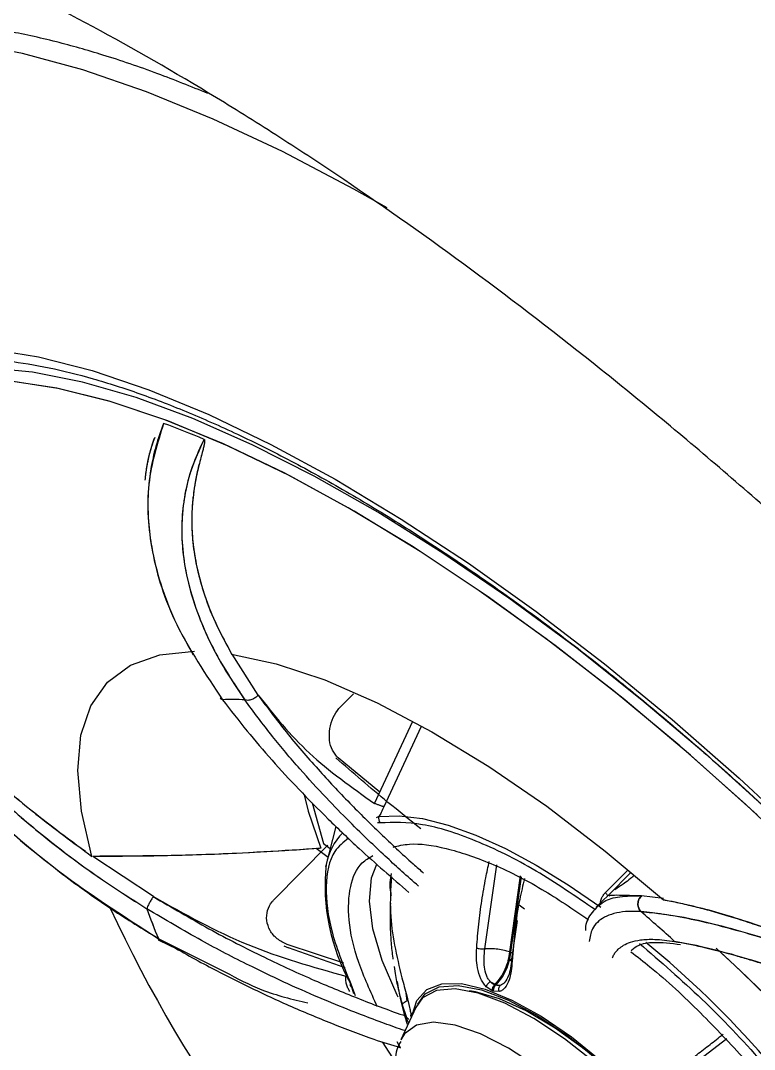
# Model space of a CAD drawing. Header units: inches. Extents: x 2 to 86, y -22 to 129.
# Drawn here: x 70.61 to 71.961, y 70.432 to 72.326 of the extents above; entities that cross this region are included whole.
import ezdxf

# ---------------------------------------------------------------- set-up
doc = ezdxf.new("R2010")
doc.units = ezdxf.units.IN
doc.header["$MEASUREMENT"] = 0
doc.layers.add('1', color=4, linetype='Continuous')
doc.layers.add('BDIM_CYAN', color=4, linetype='Continuous')

# ---------------------------------------------------------------- blocks, each defined once
blk = doc.blocks.new('2020 HS PILLOW')
at = {"layer": '1', "color": 2}
for points, knots in [([(5.8034, -0.0127), (5.5758, -0.0117), (5.1207, -0.0097), (4.4379, -0.0073), (3.7551, -0.0052), (3.0724, -0.0034), (2.3896, -0.0021), (1.7069, -0.001), (1.0241, -0.0003), (0.3414, 0), (-0.3414, 0), (-1.0241, -0.0003), (-1.7069, -0.001), (-2.3896, -0.0021), (-3.0724, -0.0034), (-3.7551, -0.0052), (-4.4379, -0.0073), (-5.1207, -0.0097), (-5.5758, -0.0117), (-5.8034, -0.0127)], [0, 0, 0, 0, 0.058824, 0.117648, 0.176472, 0.235295, 0.294119, 0.352942, 0.411765, 0.470588, 0.529412, 0.588235, 0.647058, 0.705881, 0.764705, 0.823528, 0.882352, 0.941176, 1, 1, 1, 1]), ([(5.8027, -0.0093), (4.0523, -0.005), (0.1838, 0.0045), (-3.6846, -0.0044), (-5.8027, -0.0093)], [0, 0, 0, 0, 0.452479, 1, 1, 1, 1]), ([(-5.1105, -0.9929), (-5.0125, -0.992), (-4.8162, -0.9901), (-4.5213, -0.9874), (-4.2256, -0.9849), (-3.929, -0.9826), (-3.6317, -0.9804), (-3.3335, -0.9784), (-3.0345, -0.9766), (-2.7347, -0.9749), (-2.4341, -0.9734), (-2.1327, -0.9721), (-1.8304, -0.9709), (-1.5274, -0.9699), (-1.2235, -0.9691), (-0.9188, -0.9685), (-0.6132, -0.968), (-0.3069, -0.9677), (0.0908, -0.9676), (0.5785, -0.9679), (1.1551, -0.9689), (1.7288, -0.9705), (2.2996, -0.9727), (2.8674, -0.9755), (3.4323, -0.979), (3.9943, -0.983), (4.5534, -0.9876), (4.9251, -0.9912), (5.1105, -0.9929)], [0, 0, 0, 0, 0.028776, 0.057631, 0.086566, 0.11558, 0.144673, 0.173846, 0.203098, 0.232429, 0.26184, 0.291331, 0.320902, 0.350552, 0.380282, 0.410091, 0.439981, 0.46995, 0.5, 0.556693, 0.613101, 0.669223, 0.725062, 0.780616, 0.835887, 0.890874, 0.945579, 1, 1, 1, 1]), ([(5.1101, -1.4421), (5.0128, -1.4412), (4.8181, -1.4394), (4.5261, -1.4369), (4.2341, -1.4345), (3.9421, -1.4324), (3.6501, -1.4303), (3.3581, -1.4285), (3.0661, -1.4267), (2.7741, -1.4252), (2.4821, -1.4238), (2.1901, -1.4225), (1.8981, -1.4214), (1.606, -1.4205), (1.314, -1.4197), (1.022, -1.4191), (0.73, -1.4186), (0.438, -1.4183), (0.146, -1.4182), (-0.146, -1.4182), (-0.438, -1.4183), (-0.73, -1.4186), (-1.022, -1.4191), (-1.314, -1.4197), (-1.606, -1.4205), (-1.8981, -1.4214), (-2.1901, -1.4225), (-2.4821, -1.4238), (-2.7741, -1.4252), (-3.0661, -1.4267), (-3.3581, -1.4285), (-3.6501, -1.4303), (-3.9421, -1.4324), (-4.2341, -1.4345), (-4.5261, -1.4369), (-4.8181, -1.4394), (-5.0128, -1.4412), (-5.1101, -1.4421)], [0, 0, 0, 0, 0.028576, 0.05715, 0.085725, 0.114298, 0.142871, 0.171443, 0.200015, 0.228587, 0.257158, 0.285728, 0.314298, 0.342868, 0.371438, 0.400008, 0.428577, 0.457146, 0.485715, 0.514285, 0.542854, 0.571423, 0.599992, 0.628562, 0.657132, 0.685702, 0.714272, 0.742842, 0.771413, 0.799985, 0.828557, 0.857129, 0.885702, 0.914275, 0.94285, 0.971424, 1, 1, 1, 1])]:
    blk.add_open_spline(points, degree=3, knots=knots, dxfattribs=at)
blk = doc.blocks.new('2020 RHYTHM')
at = {"layer": 'BDIM_CYAN', "color": 3}
for p, q in [((68.6738, 70.0985), (68.6261, 70.1741)), ((68.6738, 70.0985), (68.6261, 70.1741)), ((68.6015, 70.1003), (68.6084, 70.09)), ((68.8265, 70.0779), (68.8493, 70.101)), ((68.6084, 70.09), (68.6038, 70.0931)), ((68.8883, 69.899), (68.9586, 70.0505)), ((68.9743, 70.0409), (68.9054, 69.8931)), ((68.8978, 69.9196), (68.8213, 69.9831)), ((68.7732, 69.9005), (68.7941, 69.8253)), ((68.896, 69.8748), (68.8913, 69.8728)), ((68.8172, 69.8567), (68.7982, 69.7823)), ((68.8985, 69.8634), (68.8937, 69.8636)), ((68.7032, 69.722), (68.8022, 69.8221)), ((68.8027, 69.7998), (68.7809, 69.8159)), ((68.7941, 69.8253), (68.8068, 69.8159)), ((68.4809, 69.7275), (68.3694, 69.8017)), ((68.4809, 69.7275), (68.3694, 69.8017)), ((69.0912, 69.6313), (69.1135, 69.7862)), ((69.3134, 69.735), (69.3554, 69.7769)), ((69.1566, 69.7656), (69.1366, 69.626)), ((69.139, 69.6251), (69.159, 69.7642)), ((69.3611, 69.7724), (69.3185, 69.7298)), ((69.33, 69.7413), (69.2966, 69.7079)), ((69.3397, 69.7465), (69.331, 69.7402)), ((69.4208, 69.7243), (69.3798, 69.7288)), ((69.4208, 69.7243), (69.3798, 69.7288)), ((69.1646, 69.7043), (69.1549, 69.7116)), ((69.1509, 69.6837), (69.1407, 69.6126)), ((68.49, 69.6507), (68.6126, 69.589)), ((68.4909, 69.6475), (68.5241, 69.6316)), ((68.7212, 69.6371), (68.7297, 69.6335)), ((68.8314, 69.6049), (68.7272, 69.6394)), ((68.8342, 69.5965), (68.7297, 69.6335)), ((69.1366, 69.626), (69.139, 69.6251)), ((69.139, 69.6251), (69.1434, 69.6229)), ((69.3627, 69.6297), (69.3609, 69.6278)), ((69.3764, 69.6415), (69.3834, 69.6352)), ((68.9267, 69.5859), (68.9248, 69.599)), ((69.1101, 69.5666), (69.1014, 69.571)), ((68.8459, 69.5613), (68.8495, 69.549)), ((68.8472, 69.5604), (68.8526, 69.5458)), ((68.9485, 69.5359), (68.9464, 69.5497)), ((69.1045, 69.5545), (69.094, 69.5617)), ((69.1068, 69.5536), (69.1045, 69.5545)), ((69.1176, 69.5528), (69.1068, 69.5536)), ((69.1101, 69.5666), (69.109, 69.5654)), ((69.1113, 69.5645), (69.1125, 69.5657)), ((69.1125, 69.5657), (69.1196, 69.5641)), ((68.9642, 69.5236), (68.9366, 69.4639)), ((68.9469, 69.5061), (68.9399, 69.5279)), ((68.9021, 69.4603), (68.9268, 69.4222)), ((68.9358, 69.4495), (68.9297, 69.46)), ((69.4368, 69.3896), (69.5374, 69.4666))]:
    blk.add_line(p, q, dxfattribs=at)
at = {"layer": 'BDIM_CYAN', "color": 3, "flags": 128}
for points in [[(68.9113, 70.9955), (68.8503, 71.0299), (68.7188, 71.0991), (68.5913, 71.1589), (68.4685, 71.2091), (68.351, 71.2494), (68.2397, 71.2796), (68.135, 71.2994), (68.0376, 71.3088), (67.948, 71.3077), (67.8667, 71.2961), (67.7942, 71.2741), (67.7308, 71.2418), (67.677, 71.1994), (67.633, 71.1472), (67.599, 71.0854), (67.581, 71.0351)], [(68.1779, 70.7362), (68.2695, 70.7213), (68.3681, 70.696), (68.4727, 70.6605), (68.5828, 70.6151), (68.6975, 70.5601), (68.816, 70.4958), (68.9376, 70.4227), (69.0613, 70.3414), (69.1862, 70.2524), (69.3116, 70.1563), (69.4365, 70.0538), (69.56, 69.9456), (69.6813, 69.8325)], [(70.0671, 69.4079), (69.9628, 69.5292), (69.8534, 69.6486), (69.7396, 69.7651), (69.6224, 69.878), (69.5025, 69.9864), (69.3809, 70.0895), (69.2584, 70.1866), (69.1358, 70.277), (69.0142, 70.3601), (68.8942, 70.4352), (68.7769, 70.5018), (68.663, 70.5595), (68.5534, 70.6077), (68.4489, 70.6462), (68.3502, 70.6747), (68.258, 70.693), (68.173, 70.7009), (68.0958, 70.6985), (68.027, 70.6856), (67.967, 70.6624), (67.9163, 70.6291), (67.8992, 70.6135)], [(69.9628, 69.5292), (69.8534, 69.6486), (69.7396, 69.7651), (69.6224, 69.878), (69.5026, 69.9863), (69.3809, 70.0895), (69.2584, 70.1866), (69.1359, 70.277), (69.0142, 70.3601), (68.8942, 70.4352), (68.7769, 70.5018), (68.663, 70.5595), (68.5535, 70.6077), (68.4489, 70.6462), (68.3502, 70.6747), (68.258, 70.693), (68.173, 70.7009), (68.0958, 70.6985), (68.027, 70.6856), (67.967, 70.6624), (67.9163, 70.6291), (67.8992, 70.6135)], [(69.5929, 69.8783), (69.4703, 69.988), (69.346, 70.0922), (69.2209, 70.1899), (69.096, 70.2804), (68.9723, 70.363), (68.8507, 70.4372), (68.732, 70.5022), (68.6173, 70.5577), (68.5073, 70.6033), (68.403, 70.6385), (68.3051, 70.6631), (68.2144, 70.6769), (68.1315, 70.6798), (68.0571, 70.6718), (67.9917, 70.653), (67.9359, 70.6234), (67.89, 70.5834), (67.8545, 70.5331), (67.8295, 70.4731), (67.8154, 70.4038), (67.8121, 70.3256), (67.8197, 70.2392), (67.8199, 70.2378)], [(69.6905, 69.7855), (69.5717, 69.8978), (69.4504, 70.0052), (69.3276, 70.1069), (69.2042, 70.2024), (69.0812, 70.2907), (68.9593, 70.3713), (68.8396, 70.4435), (68.7229, 70.5069), (68.61, 70.561), (68.5019, 70.6053), (68.3993, 70.6396), (68.3029, 70.6635), (68.2135, 70.677), (68.1318, 70.6798), (68.0583, 70.672), (67.9936, 70.6537), (67.9382, 70.625), (67.8924, 70.586), (67.8567, 70.5371), (67.8313, 70.4787), (67.8194, 70.4307)], [(68.3678, 69.8017), (68.3484, 69.8849), (68.3416, 69.9595), (68.3473, 70.0245), (68.3656, 70.0789), (68.3962, 70.1222), (68.4387, 70.1536), (68.4925, 70.1727), (68.5568, 70.1793)], [(68.3678, 69.8017), (68.3484, 69.8849), (68.3416, 69.9595), (68.3473, 70.0245), (68.3656, 70.0789), (68.3962, 70.1222), (68.4387, 70.1536), (68.4925, 70.1727), (68.5568, 70.1793)], [(68.6251, 70.1741), (68.7071, 70.1564), (68.7968, 70.1264), (68.8928, 70.0844), (68.9939, 70.0312), (69.0986, 69.9674), (69.2056, 69.8938), (69.3133, 69.8115), (69.4203, 69.7217)], [(68.6251, 70.1741), (68.7071, 70.1564), (68.7968, 70.1264), (68.8928, 70.0844), (68.9939, 70.0312), (69.0986, 69.9674), (69.2056, 69.8938), (69.3133, 69.8115), (69.4203, 69.7217)], [(68.7584, 69.9149), (68.7661, 69.8851), (68.7894, 69.8165)], [(68.896, 69.8748), (68.9338, 69.8764), (68.9765, 69.8712), (69.0237, 69.8593), (69.0748, 69.8409), (69.1292, 69.8162), (69.1861, 69.7856), (69.2449, 69.7493), (69.3048, 69.7079)], [(68.9317, 69.5426), (68.9299, 69.5464), (68.9026, 69.61), (68.8854, 69.668), (68.8788, 69.7191), (68.8829, 69.7621), (68.8925, 69.7876)], [(68.9584, 69.5111), (68.9661, 69.5364), (68.9843, 69.5568), (69.0121, 69.5673), (69.0484, 69.5674), (69.092, 69.5571), (69.1414, 69.5368), (69.195, 69.5072), (69.2509, 69.4692), (69.3072, 69.4243), (69.362, 69.3739), (69.4134, 69.3196)], [(69.3506, 69.371), (69.2952, 69.4212), (69.2381, 69.466), (69.1817, 69.5032), (69.1281, 69.5316), (69.0791, 69.55), (69.0366, 69.5579), (69.0021, 69.5549), (68.9768, 69.5412), (68.9642, 69.5236)], [(68.9678, 69.5296), (68.9815, 69.5484), (69.0073, 69.5617), (69.0424, 69.5642), (69.0854, 69.5558), (69.1349, 69.5368), (69.1889, 69.5079), (69.2457, 69.4702), (69.303, 69.4249), (69.3589, 69.3738), (69.4113, 69.3186)], [(69.554, 69.0631), (69.5489, 69.0894), (69.5325, 69.1357), (69.5066, 69.1867), (69.4719, 69.2406), (69.4299, 69.2954), (69.3819, 69.3492), (69.3298, 69.4), (69.2754, 69.446), (69.2207, 69.4855), (69.1677, 69.5171), (69.1182, 69.5397), (69.0741, 69.5524), (69.0632, 69.554)], [(69.3505, 69.268), (69.2996, 69.3212), (69.2453, 69.3702), (69.1898, 69.4132), (69.1351, 69.4485), (69.0835, 69.4747), (69.0369, 69.4909), (68.997, 69.4965), (68.9655, 69.4911), (68.9435, 69.4751), (68.9366, 69.4639)]]:
    blk.add_lwpolyline(points, dxfattribs=at)
at = {"layer": 'BDIM_CYAN', "color": 3}
for centre, radius, start, end in [((67.8789, 68.9167), 1.793, 67.1799, 69.7433), ((67.8789, 68.9167), 1.793, 67.1802, 69.7433), ((68.6268, 69.7406), 0.3499, 86.317, 93.017), ((68.9086, 69.8715), 0.0129, 165.0803, 218.7548), ((68.9084, 69.7667), 0.1111, 135.131, 169.6306), ((69.1673, 69.748), 0.3702, 174.0133, 209.1887), ((70.721, 70.7812), 2.5565, 204.8385, 227.7801), ((69.4345, 70.049), 1.025, 199.5969, 202.8685), ((69.4346, 70.049), 1.0251, 199.5971, 202.8685), ((67.489, 67.4957), 2.9035, 47.7563, 49.3903), ((68.2647, 68.2656), 1.7776, 31.0381, 50.8089), ((67.8117, 67.75), 2.5405, 24.4797, 47.8207), ((67.8182, 67.7537), 2.5332, 24.4652, 47.5573), ((69.1202, 69.5545), 0.0156, 135.8134, 179.914), ((68.9794, 69.218), 0.3708, 69.1651, 69.5498), ((68.9806, 69.2192), 0.3708, 69.1651, 69.5498)]:
    blk.add_arc(centre, radius, start, end, dxfattribs=at)
for points, knots in [([(65.0669, 70.4197), (65.0808, 70.4338), (65.1082, 70.4618), (65.1485, 70.5029), (65.1875, 70.5427), (65.2253, 70.5814), (65.2619, 70.6188), (65.2973, 70.6551), (65.3314, 70.6902), (65.3644, 70.7242), (65.4387, 70.8009), (65.5557, 70.9225), (65.7109, 71.0842), (65.8642, 71.244), (66.0151, 71.4009), (66.1676, 71.5588), (66.3716, 71.7694), (66.6173, 72.0207), (66.9068, 72.3143), (67.1854, 72.5945), (67.4748, 72.8843), (67.7677, 73.1768), (68.0184, 73.427), (68.215, 73.6233), (68.3603, 73.7685), (68.5013, 73.9095), (68.6211, 74.0293), (68.7211, 74.1294), (68.8029, 74.2113), (68.8839, 74.2924), (68.9642, 74.3727), (69.0437, 74.4522), (69.1223, 74.5309), (69.2001, 74.6087), (69.2769, 74.6855), (69.3529, 74.7614), (69.4027, 74.8112), (69.4276, 74.8361)], [0, 0, 0, 0, 0.007761, 0.015318, 0.02267, 0.029819, 0.036764, 0.043505, 0.050042, 0.056375, 0.062504, 0.0931, 0.125007, 0.155162, 0.186047, 0.217662, 0.25001, 0.31454, 0.374998, 0.439119, 0.499996, 0.571551, 0.642854, 0.679332, 0.715302, 0.750762, 0.785713, 0.80706, 0.828424, 0.849805, 0.871203, 0.892619, 0.914054, 0.935508, 0.956983, 0.97848, 1, 1, 1, 1]), ([(65.1262, 70.379), (65.1403, 70.3927), (65.1686, 70.4203), (65.2111, 70.4618), (65.2542, 70.5036), (65.2977, 70.5457), (65.3417, 70.5883), (65.3862, 70.6312), (65.4312, 70.6745), (65.4766, 70.7182), (65.5225, 70.7622), (65.5689, 70.8066), (65.6157, 70.8513), (65.663, 70.8964), (65.7106, 70.9418), (65.7588, 70.9875), (65.8406, 71.0651), (65.9679, 71.1855), (66.1513, 71.3582), (66.32, 71.517), (66.5738, 71.7555), (66.8914, 72.0556), (67.2938, 72.4391), (67.7383, 72.867), (68.2237, 73.3408), (68.6477, 73.7612), (68.9746, 74.0891), (69.17, 74.2865), (69.3254, 74.444), (69.4106, 74.5307), (69.4845, 74.6054), (69.5414, 74.663), (69.6034, 74.7257), (69.6391, 74.7621), (69.655, 74.7783)], [0, 0, 0, 0, 0.007618, 0.015339, 0.023161, 0.031086, 0.039113, 0.047243, 0.055474, 0.063808, 0.072244, 0.080782, 0.089422, 0.098165, 0.10701, 0.115957, 0.125007, 0.152776, 0.187509, 0.22917, 0.250007, 0.335485, 0.418809, 0.499991, 0.623058, 0.749994, 0.809714, 0.874997, 0.906241, 0.937499, 0.946463, 0.96875, 0.986066, 1, 1, 1, 1]), ([(69.1048, 74.7616), (69.0956, 74.7524), (69.0816, 74.7383), (69.056, 74.7129), (69.0282, 74.685), (68.9587, 74.6155), (68.8566, 74.5135), (68.7116, 74.3683), (68.5697, 74.2266), (68.4156, 74.0724), (68.2517, 73.9085), (68.0924, 73.7493), (67.92, 73.5768), (67.7419, 73.3987), (67.5327, 73.1895), (67.2797, 72.9366), (66.9939, 72.6509), (66.6585, 72.3153), (66.3273, 71.9843), (66.0323, 71.6891), (65.7968, 71.4537), (65.616, 71.2727), (65.431, 71.088), (65.216, 70.8728), (64.9666, 70.6234), (64.6903, 70.3472), (64.4313, 70.0881), (64.2268, 69.8836), (64.0824, 69.7393), (63.9715, 69.6283), (63.8651, 69.522), (63.7679, 69.4247), (63.6858, 69.3427), (63.6153, 69.2722), (63.5707, 69.2275), (63.5493, 69.2061)], [0, 0, 0, 0, 0.006365, 0.009764, 0.017568, 0.025492, 0.056944, 0.085563, 0.119845, 0.147412, 0.182746, 0.222022, 0.245651, 0.28829, 0.330227, 0.371459, 0.438659, 0.497267, 0.56305, 0.62302, 0.656055, 0.685845, 0.715413, 0.748649, 0.790911, 0.832792, 0.874293, 0.905722, 0.922128, 0.937153, 0.954064, 0.968581, 0.979884, 0.990356, 1, 1, 1, 1]), ([(68.5044, 73.2891), (68.5354, 73.2986), (68.5718, 73.3012), (68.6342, 73.2953), (68.6563, 73.2916), (68.7032, 73.2809), (68.7281, 73.2739), (68.8052, 73.2479), (68.8604, 73.2244), (68.9339, 73.1872), (68.9488, 73.1794), (68.9792, 73.1629), (68.9946, 73.1543), (69.0414, 73.1273), (69.0731, 73.108), (69.1693, 73.0463), (69.2352, 73.0002), (69.3197, 72.9361), (69.3367, 72.923), (69.3708, 72.8962), (69.3878, 72.8826), (69.4388, 72.8411), (69.5064, 72.7842), (69.5736, 72.724), (69.6238, 72.6776), (69.6405, 72.6619), (69.6739, 72.6301), (69.6906, 72.614), (69.773, 72.533), (69.8363, 72.4671), (69.9273, 72.3663), (69.9569, 72.3325), (70.0004, 72.2812), (70.0147, 72.264), (70.0427, 72.2299), (70.0565, 72.2129), (70.1236, 72.1282), (70.1728, 72.0615), (70.2286, 71.9795), (70.2395, 71.9631), (70.2606, 71.9305), (70.2709, 71.9143), (70.3005, 71.8665), (70.3187, 71.8354), (70.3689, 71.7444), (70.3966, 71.6868), (70.429, 71.6052), (70.4381, 71.5791), (70.453, 71.5296), (70.4588, 71.506), (70.4671, 71.4612), (70.4696, 71.44), (70.4712, 71.4), (70.4704, 71.3812), (70.4627, 71.3296), (70.451, 71.3013), (70.4281, 71.2733), (70.4232, 71.2681), (70.4124, 71.2584), (70.4065, 71.2539), (70.3879, 71.2418), (70.3739, 71.2353), (70.3278, 71.2209), (70.2913, 71.2178), (70.2384, 71.2222), (70.2274, 71.2235), (70.2048, 71.2269), (70.1932, 71.229), (70.1577, 71.2366), (70.1082, 71.2499), (70.0544, 71.2696), (70.0124, 71.2868), (69.9982, 71.2929), (69.9691, 71.3059), (69.9542, 71.3129), (69.8791, 71.3495), (69.8167, 71.3843), (69.7195, 71.4448), (69.6865, 71.4663), (69.6362, 71.5008), (69.6192, 71.5126), (69.5852, 71.5368), (69.5683, 71.5492), (69.4834, 71.6122), (69.4153, 71.6666), (69.3301, 71.7397), (69.3131, 71.7545), (69.279, 71.7848), (69.2619, 71.8002), (69.2112, 71.8466), (69.178, 71.8781), (69.0798, 71.9741), (69.0165, 72.0401), (68.94, 72.1251), (68.9249, 72.1422), (68.8952, 72.1764), (68.8807, 72.1934), (68.8377, 72.2445), (68.8102, 72.2785), (68.757, 72.3464), (68.7315, 72.3803), (68.6825, 72.448), (68.6589, 72.482), (68.5928, 72.5816), (68.5543, 72.6456), (68.5049, 72.7379), (68.4899, 72.7681), (68.4627, 72.8271), (68.4507, 72.8555), (68.4197, 72.9373), (68.4055, 72.9875), (68.3957, 73.0447), (68.3942, 73.0559), (68.3919, 73.0776), (68.3912, 73.0881), (68.3904, 73.1184), (68.3915, 73.1371), (68.3969, 73.1717), (68.4012, 73.1876), (68.4102, 73.2091), (68.4136, 73.216), (68.4212, 73.2289), (68.4254, 73.235), (68.4486, 73.2634), (68.4734, 73.2795), (68.5044, 73.2891)], [0, 0, 0, 0, 0.03125, 0.03125, 0.046875, 0.046875, 0.0625, 0.0625, 0.09375, 0.09375, 0.101562, 0.101562, 0.109375, 0.109375, 0.125, 0.125, 0.15625, 0.15625, 0.164062, 0.164062, 0.171875, 0.171875, 0.1875, 0.203125, 0.203125, 0.210937, 0.210937, 0.21875, 0.21875, 0.25, 0.25, 0.265625, 0.265625, 0.273438, 0.273438, 0.28125, 0.28125, 0.3125, 0.3125, 0.320313, 0.320313, 0.328125, 0.328125, 0.34375, 0.34375, 0.375, 0.375, 0.390625, 0.390625, 0.40625, 0.40625, 0.421875, 0.421875, 0.4375, 0.4375, 0.46875, 0.46875, 0.476563, 0.476563, 0.484375, 0.484375, 0.5, 0.5, 0.53125, 0.53125, 0.539063, 0.539063, 0.546875, 0.546875, 0.5625, 0.578125, 0.578125, 0.585938, 0.585938, 0.59375, 0.59375, 0.625, 0.625, 0.640625, 0.640625, 0.648438, 0.648438, 0.65625, 0.65625, 0.6875, 0.6875, 0.695313, 0.695313, 0.703125, 0.703125, 0.71875, 0.71875, 0.75, 0.75, 0.757813, 0.757813, 0.765625, 0.765625, 0.78125, 0.78125, 0.796875, 0.796875, 0.8125, 0.8125, 0.84375, 0.84375, 0.859375, 0.859375, 0.875, 0.875, 0.90625, 0.90625, 0.914063, 0.914063, 0.921875, 0.921875, 0.9375, 0.9375, 0.953125, 0.953125, 0.960938, 0.960938, 0.96875, 0.96875, 1, 1, 1, 1]), ([(69.9995, 70.079), (70.076, 70.0034), (70.1506, 69.9271), (70.2963, 69.7728), (70.3674, 69.6949), (70.5059, 69.5376), (70.5734, 69.4582), (70.6718, 69.338), (70.7041, 69.2977), (70.7671, 69.2176), (70.7979, 69.1777), (70.9483, 68.9788), (71.0573, 68.8217), (71.1793, 68.6277), (71.203, 68.5891), (71.2489, 68.512), (71.271, 68.4738), (71.3344, 68.3606), (71.373, 68.2868), (71.4432, 68.1427), (71.4747, 68.0723), (71.5166, 67.9693), (71.5297, 67.9353), (71.554, 67.8683), (71.5652, 67.8352), (71.6167, 67.6721), (71.6418, 67.5526), (71.6562, 67.3893), (71.6571, 67.3374), (71.6533, 67.2761), (71.6523, 67.2639), (71.6497, 67.2401), (71.6482, 67.2283), (71.6429, 67.1936), (71.6383, 67.1714), (71.6108, 67.0645), (71.5735, 66.9926), (71.5078, 66.9198), (71.4937, 66.906), (71.4711, 66.8868), (71.4634, 66.8806), (71.4473, 66.8686), (71.439, 66.8628), (71.3966, 66.8352), (71.3593, 66.8171), (71.2375, 66.774), (71.1433, 66.7603), (71.0224, 66.7625), (71.0088, 66.763), (70.9811, 66.7645), (70.967, 66.7655), (70.9243, 66.7692), (70.8953, 66.7727), (70.8064, 66.7859), (70.7448, 66.7986), (70.6168, 66.8316), (70.5505, 66.8519), (70.4476, 66.8882), (70.4126, 66.9012), (70.3416, 66.9293), (70.3054, 66.9444), (70.1228, 67.0241), (69.9721, 67.1016), (69.7391, 67.2379), (69.6604, 67.2866), (69.5404, 67.3649), (69.5001, 67.392), (69.4196, 67.4472), (69.3794, 67.4755), (69.1786, 67.6199), (69.0187, 67.7453), (68.8196, 67.9144), (68.7798, 67.9488), (68.7004, 68.019), (68.6607, 68.0547), (68.543, 68.1626), (68.4661, 68.2358), (68.2396, 68.4595), (68.0943, 68.6138), (67.9376, 68.7933), (67.9203, 68.8134), (67.886, 68.8534), (67.8691, 68.8734), (67.8187, 68.9335), (67.7857, 68.9735), (67.6889, 69.0936), (67.6269, 69.1736), (67.508, 69.3338), (67.4512, 69.4138), (67.3699, 69.5339), (67.3434, 69.574), (67.2919, 69.6541), (67.267, 69.6938), (67.1469, 69.8908), (67.0647, 70.0431), (66.9791, 70.2271), (66.9629, 70.2635), (66.9321, 70.3358), (66.9176, 70.3717), (66.8768, 70.4778), (66.8536, 70.5461), (66.7958, 70.7434), (66.7726, 70.8651), (66.7639, 70.9908), (66.7632, 71.0046), (66.7622, 71.0319), (66.762, 71.0454), (66.7621, 71.0852), (66.7631, 71.1109), (66.7692, 71.1853), (66.777, 71.2315), (66.8004, 71.3174), (66.8158, 71.357), (66.8447, 71.4113), (66.8552, 71.4286), (66.8783, 71.4614), (66.8908, 71.477), (66.9578, 71.5499), (67.0251, 71.5925), (67.1459, 71.6336), (67.1895, 71.6435), (67.26, 71.6524), (67.2844, 71.6544), (67.3345, 71.6564), (67.3602, 71.6563), (67.4919, 71.6513), (67.6076, 71.6316), (67.7651, 71.5875), (67.7973, 71.5777), (67.863, 71.556), (67.8966, 71.5442), (67.9983, 71.506), (68.0676, 71.477), (68.2803, 71.3793), (68.4282, 71.3003), (68.6212, 71.1836), (68.6603, 71.1593), (68.7384, 71.1094), (68.7775, 71.0838), (68.8951, 71.0049), (68.9738, 70.9496), (69.1319, 70.8335), (69.2113, 70.7728), (69.3309, 70.6776), (69.3709, 70.6452), (69.451, 70.5789), (69.4911, 70.5451), (69.6106, 70.4426), (69.6895, 70.3724), (69.8456, 70.2284), (69.9229, 70.1546), (69.9995, 70.079)], [0, 0, 0, 0, 0.015625, 0.015625, 0.03125, 0.03125, 0.046875, 0.046875, 0.054688, 0.054688, 0.0625, 0.0625, 0.09375, 0.09375, 0.101563, 0.101563, 0.109375, 0.109375, 0.125, 0.125, 0.140625, 0.140625, 0.148438, 0.148438, 0.15625, 0.15625, 0.1875, 0.1875, 0.203125, 0.203125, 0.207031, 0.207031, 0.210938, 0.210938, 0.21875, 0.21875, 0.25, 0.25, 0.257813, 0.257813, 0.261719, 0.261719, 0.265625, 0.265625, 0.28125, 0.28125, 0.3125, 0.3125, 0.316406, 0.316406, 0.320313, 0.320313, 0.328125, 0.328125, 0.34375, 0.34375, 0.359375, 0.359375, 0.367188, 0.367188, 0.375, 0.375, 0.40625, 0.40625, 0.421875, 0.421875, 0.429687, 0.429687, 0.4375, 0.4375, 0.46875, 0.46875, 0.476562, 0.476562, 0.484375, 0.484375, 0.5, 0.5, 0.53125, 0.53125, 0.535156, 0.535156, 0.539062, 0.539062, 0.546875, 0.546875, 0.5625, 0.5625, 0.578125, 0.578125, 0.585937, 0.585937, 0.59375, 0.59375, 0.625, 0.625, 0.632812, 0.632812, 0.640625, 0.640625, 0.65625, 0.65625, 0.6875, 0.6875, 0.691406, 0.691406, 0.695312, 0.695312, 0.703125, 0.703125, 0.71875, 0.71875, 0.734375, 0.734375, 0.742187, 0.742187, 0.75, 0.75, 0.78125, 0.78125, 0.796875, 0.796875, 0.804687, 0.804687, 0.8125, 0.8125, 0.84375, 0.84375, 0.851562, 0.851562, 0.859375, 0.859375, 0.875, 0.875, 0.90625, 0.90625, 0.914062, 0.914062, 0.921875, 0.921875, 0.9375, 0.9375, 0.953125, 0.953125, 0.960937, 0.960937, 0.96875, 0.96875, 0.984375, 0.984375, 1, 1, 1, 1]), ([(68.5813, 71.2061), (68.5503, 71.2186), (68.4843, 71.2453), (68.3913, 71.2766), (68.298, 71.303), (68.2064, 71.3231), (68.1173, 71.3356), (68.0389, 71.3398), (67.9763, 71.3378), (67.9255, 71.3321), (67.8802, 71.3235), (67.8299, 71.3095), (67.7734, 71.286), (67.713, 71.2481), (67.6648, 71.2023), (67.6274, 71.1503), (67.6008, 71.1017), (67.5892, 71.0631), (67.5841, 71.0459)], [0, 0, 0, 0, 0.061126, 0.130074, 0.190876, 0.259483, 0.334023, 0.400482, 0.455992, 0.500599, 0.542972, 0.589226, 0.656941, 0.733627, 0.820992, 0.878713, 0.945939, 1, 1, 1, 1]), ([(67.5634, 70.7958), (67.5654, 70.7686), (67.571, 70.6933), (67.5926, 70.57), (67.6274, 70.4239), (67.6745, 70.2748), (67.7321, 70.1257), (67.7984, 69.9793), (67.8714, 69.8372), (67.9503, 69.6992), (68.0343, 69.565), (68.1227, 69.4345), (68.2146, 69.3082), (68.3083, 69.1874), (68.4013, 69.0744), (68.4848, 68.9781), (68.5615, 68.8934), (68.638, 68.8116), (68.6938, 68.7551), (68.7242, 68.7243)], [0, 0, 0, 0, 0.036234, 0.100193, 0.167751, 0.238167, 0.309616, 0.379637, 0.447809, 0.51421, 0.579007, 0.642318, 0.704117, 0.76405, 0.820855, 0.872871, 0.909945, 0.950964, 1, 1, 1, 1]), ([(67.8959, 70.637), (67.9068, 70.6474), (67.9293, 70.6688), (67.9728, 70.6917), (68.0232, 70.7085), (68.08, 70.7178), (68.1432, 70.7199), (68.2125, 70.7148), (68.2879, 70.7022), (68.369, 70.6821), (68.4553, 70.6545), (68.5463, 70.6194), (68.6415, 70.5769), (68.7403, 70.5273), (68.8419, 70.4708), (68.9458, 70.4078), (69.051, 70.3389), (69.1567, 70.2646), (69.2617, 70.186), (69.3639, 70.1048), (69.4593, 70.0247), (69.5415, 69.9524), (69.6151, 69.885), (69.6833, 69.8206), (69.7295, 69.7748), (69.7524, 69.7523)], [0, 0, 0, 0, 0.046326, 0.09531, 0.142396, 0.18841, 0.233972, 0.279431, 0.324935, 0.370573, 0.416373, 0.462329, 0.508412, 0.554584, 0.600798, 0.646993, 0.693087, 0.738951, 0.784358, 0.828828, 0.871084, 0.908512, 0.936733, 0.968761, 1, 1, 1, 1]), ([(68.4997, 70.5988), (68.4883, 70.5622), (68.4656, 70.489), (68.4736, 70.3642), (68.5155, 70.2295), (68.5774, 70.1365), (68.6084, 70.09)], [0, 0, 0, 0, 0.250185, 0.500172, 0.750054, 1, 1, 1, 1]), ([(68.4997, 70.5988), (68.4946, 70.5847), (68.4847, 70.5574), (68.4746, 70.5106), (68.47, 70.4627), (68.4715, 70.4118), (68.4789, 70.3576), (68.4954, 70.2963), (68.5204, 70.2325), (68.5437, 70.1913), (68.5543, 70.1724)], [0, 0, 0, 0, 0.115013, 0.222985, 0.363772, 0.472125, 0.587156, 0.738009, 0.880564, 1, 1, 1, 1]), ([(68.4658, 70.4942), (68.4668, 70.5023), (68.4685, 70.5177), (68.4728, 70.5386), (68.4779, 70.5562), (68.4812, 70.5672), (68.4834, 70.5718), (68.4834, 70.5718)], [0, 0, 0, 0, 0.298688, 0.565306, 0.798656, 0.998006, 1, 1, 1, 1]), ([(68.4661, 70.4965), (68.4675, 70.5075), (68.4701, 70.5277), (68.4766, 70.5532), (68.4819, 70.5675), (68.4841, 70.5736)], [0, 0, 0, 0, 0.410176, 0.746814, 1, 1, 1, 1]), ([(68.5743, 70.5693), (68.5675, 70.5552), (68.5525, 70.5238), (68.5392, 70.4752), (68.5327, 70.424), (68.5332, 70.376), (68.5402, 70.3233), (68.555, 70.2668), (68.5789, 70.2075), (68.6097, 70.1484), (68.6356, 70.11), (68.6493, 70.0898)], [0, 0, 0, 0, 0.107422, 0.238426, 0.342334, 0.449837, 0.545161, 0.666071, 0.783925, 0.886394, 1, 1, 1, 1]), ([(68.5743, 70.5693), (68.5654, 70.5503), (68.5495, 70.516), (68.54, 70.4751), (68.5363, 70.4508), (68.5351, 70.4402), (68.5342, 70.4304), (68.5337, 70.4214), (68.5334, 70.4132), (68.5329, 70.3835), (68.5375, 70.3305), (68.5597, 70.2514), (68.5956, 70.1707), (68.6315, 70.1166), (68.6493, 70.0898)], [0, 0, 0, 0, 0.143681, 0.258947, 0.284439, 0.307979, 0.329566, 0.3492, 0.36688, 0.382606, 0.540573, 0.696139, 0.849289, 1, 1, 1, 1]), ([(68.5743, 70.5693), (68.5743, 70.5693), (68.5744, 70.5693), (68.5745, 70.5692), (68.5746, 70.5691), (68.5747, 70.569), (68.5748, 70.5688), (68.575, 70.5686), (68.5752, 70.5681), (68.5753, 70.5673), (68.5754, 70.564), (68.5744, 70.5592), (68.5728, 70.5522), (68.5707, 70.5445), (68.5679, 70.5341), (68.5644, 70.5207), (68.5605, 70.5038), (68.5567, 70.4841), (68.5538, 70.4633), (68.5519, 70.4404), (68.5513, 70.4146), (68.553, 70.3806), (68.5595, 70.3361), (68.574, 70.2831), (68.5958, 70.2278), (68.6156, 70.1915), (68.6251, 70.1741)], [0, 0, 0, 0, 0.000231, 0.000437, 0.000628, 0.000819, 0.001023, 0.001252, 0.001812, 0.00345, 0.005859, 0.023596, 0.040537, 0.061853, 0.087513, 0.12771, 0.17519, 0.229807, 0.291388, 0.346437, 0.414944, 0.495682, 0.609911, 0.750097, 0.879926, 1, 1, 1, 1]), ([(68.5743, 70.5693), (68.5743, 70.5693), (68.5744, 70.5692), (68.5746, 70.5691), (68.5747, 70.569), (68.5748, 70.5689), (68.5749, 70.5687), (68.5751, 70.5683), (68.5752, 70.5676), (68.5754, 70.5647), (68.5746, 70.5604), (68.5732, 70.5539), (68.5712, 70.5462), (68.5679, 70.5343), (68.5634, 70.5168), (68.558, 70.4923), (68.5548, 70.471), (68.5531, 70.4541), (68.5522, 70.4432), (68.5516, 70.4297), (68.5515, 70.4145), (68.5521, 70.3993), (68.5531, 70.3861), (68.556, 70.3569), (68.5652, 70.3105), (68.5882, 70.2432), (68.6126, 70.1974), (68.6251, 70.1741)], [0, 0, 0, 0, 0.0003978, 0.000573, 0.0007451, 0.000925, 0.0011225, 0.0015966, 0.0029621, 0.0049659, 0.0197629, 0.036002, 0.0569428, 0.0825568, 0.136076, 0.204695, 0.2880009, 0.3121314, 0.3416162, 0.3763936, 0.4196946, 0.461435, 0.49507, 0.5207046, 0.6844998, 0.8389206, 1, 1, 1, 1]), ([(67.8207, 70.3648), (67.8207, 70.3649), (67.8207, 70.3649), (67.8208, 70.365), (67.8209, 70.3649), (67.821, 70.3649), (67.8211, 70.3648), (67.8215, 70.3644), (67.8223, 70.3636), (67.8256, 70.3597), (67.8309, 70.3523), (67.8393, 70.3409), (67.8494, 70.3269), (67.8617, 70.31), (67.8764, 70.29), (67.896, 70.2638), (67.923, 70.2287), (67.9583, 70.1847), (68.0031, 70.1316), (68.0606, 70.0678), (68.1374, 69.99), (68.2361, 69.8997), (68.314, 69.8419), (68.3558, 69.811)], [0, 0, 0, 0, 0.000424, 0.000611, 0.000795, 0.000987, 0.001199, 0.001709, 0.003182, 0.005344, 0.021311, 0.038582, 0.061153, 0.089, 0.121304, 0.159158, 0.217886, 0.295775, 0.380447, 0.488766, 0.628897, 0.801098, 1, 1, 1, 1]), ([(67.8207, 70.3648), (67.8207, 70.3649), (67.8207, 70.3649), (67.8208, 70.3649), (67.8209, 70.3649), (67.821, 70.3649), (67.8211, 70.3648), (67.8215, 70.3644), (67.8222, 70.3637), (67.8254, 70.3599), (67.8306, 70.3528), (67.8387, 70.3418), (67.8483, 70.3284), (67.8635, 70.3075), (67.886, 70.277), (67.9178, 70.2353), (67.946, 70.1999), (67.9685, 70.1726), (67.9834, 70.155), (68.0018, 70.1336), (68.0226, 70.1101), (68.0437, 70.0869), (68.0618, 70.0675), (68.1025, 70.0249), (68.1681, 69.961), (68.265, 69.8768), (68.3331, 69.8271), (68.3678, 69.8017)], [0, 0, 0, 0, 0.0004, 0.000576, 0.00075, 0.000931, 0.001131, 0.001611, 0.002997, 0.005031, 0.020048, 0.036526, 0.057769, 0.083747, 0.136768, 0.204479, 0.286483, 0.310738, 0.34021, 0.374837, 0.418209, 0.460123, 0.493645, 0.518883, 0.683343, 0.838295, 1, 1, 1, 1]), ([(67.8207, 70.3648), (67.844, 70.3284), (67.8861, 70.2628), (67.9381, 70.1926), (67.9694, 70.1527), (67.9831, 70.1357), (67.9958, 70.1202), (68.0075, 70.1061), (68.0182, 70.0935), (68.0571, 70.0484), (68.1275, 69.9726), (68.2358, 69.8727), (68.3493, 69.7821), (68.4292, 69.7307), (68.4688, 69.7052)], [0, 0, 0, 0, 0.143689, 0.258956, 0.284448, 0.307987, 0.329573, 0.349205, 0.366882, 0.382606, 0.540573, 0.696139, 0.849289, 1, 1, 1, 1]), ([(67.8207, 70.3648), (67.838, 70.3375), (67.8765, 70.277), (67.9379, 70.192), (68.004, 70.1092), (68.0672, 70.0371), (68.1378, 69.9639), (68.2147, 69.8918), (68.2976, 69.8231), (68.382, 69.7603), (68.4389, 69.7242), (68.4688, 69.7052)], [0, 0, 0, 0, 0.107487, 0.23857, 0.342527, 0.450053, 0.545408, 0.666282, 0.78411, 0.886489, 1, 1, 1, 1]), ([(67.8204, 70.3096), (67.8644, 70.2457), (67.9523, 70.118), (68.1124, 69.9404), (68.2909, 69.7783), (68.4236, 69.6932), (68.49, 69.6507)], [0, 0, 0, 0, 0.250185, 0.500172, 0.750054, 1, 1, 1, 1]), ([(67.8204, 70.3095), (67.8572, 70.2557), (67.9215, 70.1614), (68.0296, 70.0318), (68.118, 69.9387), (68.1934, 69.8683), (68.2501, 69.8192), (68.3036, 69.7764), (68.3549, 69.7382), (68.4152, 69.6962), (68.4613, 69.6681), (68.49, 69.6507)], [0, 0, 0, 0, 0.2105463, 0.3686276, 0.5331854, 0.613167, 0.6914422, 0.7680959, 0.827975, 0.8928335, 1, 1, 1, 1]), ([(68.6738, 70.0985), (68.6722, 70.0968), (68.6688, 70.0933), (68.6621, 70.0898), (68.655, 70.0884), (68.6512, 70.0893), (68.6493, 70.0898)], [0, 0, 0, 0, 0.240996, 0.5, 0.759004, 1, 1, 1, 1]), ([(68.6738, 70.0985), (68.6722, 70.0968), (68.6688, 70.0933), (68.6621, 70.0898), (68.655, 70.0884), (68.6512, 70.0893), (68.6493, 70.0898)], [0, 0, 0, 0, 0.240961, 0.499951, 0.758968, 1, 1, 1, 1]), ([(68.6738, 70.0985), (68.7031, 70.0618), (68.7613, 69.989), (68.8462, 69.9288), (68.8883, 69.899)], [0, 0, 0, 0, 0.503992, 1, 1, 1, 1]), ([(68.6738, 70.0985), (68.6906, 70.0759), (68.724, 70.0309), (68.7814, 69.9642), (68.8398, 69.9019), (68.8987, 69.8438), (68.9445, 69.8007), (68.9722, 69.7765), (68.9787, 69.7709)], [0, 0, 0, 0, 0.2116786, 0.4202668, 0.6082357, 0.7776681, 0.9477999, 1, 1, 1, 1]), ([(68.6084, 70.09), (68.6066, 70.0908), (68.6048, 70.0916), (68.6038, 70.0931), (68.6038, 70.0931)], [0, 0, 0, 0, 0.983568, 1, 1, 1, 1]), ([(68.6084, 70.09), (68.6231, 70.0709), (68.6513, 70.0341), (68.6987, 69.9789), (68.7486, 69.9248), (68.8023, 69.8705), (68.8688, 69.8069), (68.9206, 69.7622), (68.9516, 69.7353)], [0, 0, 0, 0, 0.163946, 0.315278, 0.464911, 0.618234, 0.770778, 1, 1, 1, 1]), ([(68.9691, 69.747), (68.9589, 69.756), (68.9393, 69.7732), (68.9101, 69.8), (68.8776, 69.8306), (68.8399, 69.8675), (68.796, 69.9126), (68.7481, 69.965), (68.6968, 70.0255), (68.6658, 70.0674), (68.6493, 70.0898)], [0, 0, 0, 0, 0.078805, 0.151007, 0.234404, 0.345125, 0.471391, 0.62588, 0.800181, 1, 1, 1, 1]), ([(68.8213, 69.9831), (68.8174, 69.9875), (68.8097, 69.9962), (68.8045, 70.0155), (68.805, 70.0366), (68.8113, 70.0572), (68.8197, 70.0707), (68.8252, 70.0766), (68.8265, 70.0779)], [0, 0, 0, 0, 0.194941, 0.389849, 0.584536, 0.771915, 0.948108, 1, 1, 1, 1]), ([(68.9734, 69.8524), (68.953, 69.8687), (68.8975, 69.9129), (68.8483, 69.9558), (68.8172, 69.9829)], [0, 0, 0, 0, 0.368059, 1, 1, 1, 1]), ([(68.9054, 69.8931), (68.905, 69.8932), (68.9041, 69.8934), (68.9022, 69.894), (68.9001, 69.8947), (68.8978, 69.8954), (68.8954, 69.8963), (68.8929, 69.8972), (68.8904, 69.8981), (68.889, 69.8987), (68.8883, 69.899)], [0, 0, 0, 0, 0.131136, 0.260274, 0.38408, 0.500001, 0.615922, 0.739727, 0.868865, 1, 1, 1, 1]), ([(68.9054, 69.8931), (68.9039, 69.8895), (68.9012, 69.8827), (68.8977, 69.8773), (68.896, 69.8748)], [0, 0, 0, 0, 0.539867, 1, 1, 1, 1]), ([(69.2952, 69.703), (69.2584, 69.7282), (69.1815, 69.7808), (69.0728, 69.8336), (68.9735, 69.8655), (68.9232, 69.8641), (68.8985, 69.8634)], [0, 0, 0, 0, 0.236647, 0.493222, 0.749796, 1, 1, 1, 1]), ([(68.8402, 69.835), (68.831, 69.8277), (68.8066, 69.8082), (68.7958, 69.7487), (68.8049, 69.6644), (68.8332, 69.5948), (68.8472, 69.5604)], [0, 0, 0, 0, 0.166461, 0.446626, 0.726791, 1, 1, 1, 1]), ([(68.7894, 69.8165), (68.7193, 69.8119), (68.5788, 69.8028), (68.4393, 69.8021), (68.3694, 69.8017)], [0, 0, 0, 0, 0.498712, 1, 1, 1, 1]), ([(68.7809, 69.8159), (68.7616, 69.8145), (68.7126, 69.8111), (68.6421, 69.8073), (68.5671, 69.8043), (68.4996, 69.8025), (68.433, 69.8016), (68.3901, 69.8017), (68.3694, 69.8017)], [0, 0, 0, 0, 0.140194, 0.355987, 0.512976, 0.68565, 0.848015, 1, 1, 1, 1]), ([(68.7809, 69.8159), (68.7829, 69.8161), (68.7857, 69.8164), (68.7882, 69.8174), (68.7889, 69.8177)], [0, 0, 0, 0, 0.69505, 1, 1, 1, 1]), ([(68.9223, 69.8187), (68.932, 69.821), (68.9588, 69.8276), (69.0193, 69.8186), (69.1015, 69.7912), (69.1912, 69.7469), (69.2537, 69.7046), (69.2826, 69.685)], [0, 0, 0, 0, 0.1226248, 0.3407754, 0.5679953, 0.8000372, 1, 1, 1, 1]), ([(68.8937, 69.5246), (68.881, 69.5525), (68.8544, 69.6109), (68.8383, 69.6861), (68.8414, 69.7475), (68.8577, 69.7867), (68.8782, 69.799), (68.8851, 69.8032)], [0, 0, 0, 0, 0.21146, 0.443741, 0.671195, 0.88957, 1, 1, 1, 1]), ([(69.0764, 69.6331), (69.0775, 69.6477), (69.0798, 69.6766), (69.0856, 69.7197), (69.0921, 69.7582), (69.0974, 69.7822), (69.0996, 69.7921)], [0, 0, 0, 0, 0.276301, 0.546959, 0.812049, 1, 1, 1, 1]), ([(68.9189, 69.7702), (68.9169, 69.7594), (68.9147, 69.7474), (68.9187, 69.7311), (68.919, 69.7296)], [0, 0, 0, 0, 0.9087848, 1, 1, 1, 1]), ([(68.9192, 69.7639), (68.9179, 69.7422), (68.9144, 69.6796), (68.929, 69.6182), (68.9386, 69.5781)], [0, 0, 0, 0, 0.347196, 1, 1, 1, 1]), ([(69.1646, 69.761), (69.1614, 69.7482), (69.1489, 69.6974), (69.1448, 69.6465), (69.1417, 69.6085)], [0, 0, 0, 0, 0.252979, 1, 1, 1, 1]), ([(69.3671, 69.7669), (69.3658, 69.7658), (69.3596, 69.7605), (69.3506, 69.7536), (69.3426, 69.7478), (69.3406, 69.7469), (69.3397, 69.7465)], [0, 0, 0, 0, 0.08832, 0.411092, 0.758462, 1, 1, 1, 1]), ([(68.4809, 69.7275), (68.4796, 69.7256), (68.4769, 69.7217), (68.4731, 69.7152), (68.4701, 69.7092), (68.4692, 69.7065), (68.4688, 69.7052)], [0, 0, 0, 0, 0.240996, 0.5, 0.759004, 1, 1, 1, 1]), ([(68.4809, 69.7275), (68.4796, 69.7256), (68.4769, 69.7217), (68.4731, 69.7152), (68.4701, 69.7092), (68.4692, 69.7065), (68.4688, 69.7052)], [0, 0, 0, 0, 0.240961, 0.499951, 0.758968, 1, 1, 1, 1]), ([(68.4809, 69.7275), (68.5381, 69.6957), (68.6516, 69.6325), (68.7745, 69.5981), (68.8355, 69.581)], [0, 0, 0, 0, 0.503992, 1, 1, 1, 1]), ([(68.4809, 69.7275), (68.5149, 69.7074), (68.5825, 69.6675), (68.6819, 69.6167), (68.7749, 69.5739), (68.8617, 69.5385), (68.9179, 69.517), (68.9461, 69.5078), (68.9464, 69.5077)], [0, 0, 0, 0, 0.22294, 0.442625, 0.640593, 0.81904, 0.998222, 1, 1, 1, 1]), ([(68.7272, 69.6394), (68.7208, 69.6425), (68.708, 69.6488), (68.695, 69.6647), (68.6886, 69.6832), (68.69, 69.7019), (68.6965, 69.7148), (68.702, 69.7207), (68.7032, 69.722)], [0, 0, 0, 0, 0.194941, 0.389849, 0.584536, 0.771915, 0.948108, 1, 1, 1, 1]), ([(69.2969, 69.7075), (69.3014, 69.7114), (69.312, 69.7207), (69.3384, 69.7291), (69.3659, 69.7289), (69.3798, 69.7288)], [0, 0, 0, 0, 0.266262, 0.629788, 1, 1, 1, 1]), ([(69.3046, 69.7159), (69.3046, 69.716), (69.3045, 69.7188), (69.3062, 69.7237), (69.3091, 69.7301), (69.312, 69.7333), (69.3134, 69.735)], [0, 0, 0, 0, 0.014961, 0.400556, 0.698739, 1, 1, 1, 1]), ([(69.3134, 69.735), (69.3141, 69.7342), (69.3155, 69.7325), (69.317, 69.7304), (69.3177, 69.7289), (69.3176, 69.7285), (69.3175, 69.7283)], [0, 0, 0, 0, 0.24407, 0.5, 0.75593, 1, 1, 1, 1]), ([(69.3798, 69.7288), (69.36, 69.7294), (69.324, 69.7306), (69.321, 69.7292), (69.3196, 69.7286)], [0, 0, 0, 0, 0.550648, 1, 1, 1, 1]), ([(69.3798, 69.7288), (69.3781, 69.7268), (69.3755, 69.7239), (69.3738, 69.7187), (69.3732, 69.7145), (69.3735, 69.7103), (69.375, 69.705), (69.3774, 69.7019), (69.3789, 69.6999)], [0, 0, 0, 0, 0.238394, 0.367676, 0.499999, 0.632322, 0.761604, 1, 1, 1, 1]), ([(69.3789, 69.6999), (69.3774, 69.7019), (69.375, 69.705), (69.3736, 69.7101), (69.3732, 69.7144), (69.3738, 69.7186), (69.3755, 69.7238), (69.3781, 69.7268), (69.3798, 69.7288)], [0, 0, 0, 0, 0.235292, 0.36364, 0.495629, 0.628267, 0.758474, 1, 1, 1, 1]), ([(69.9245, 69.5345), (69.9244, 69.5346), (69.9243, 69.5348), (69.9235, 69.5354), (69.922, 69.5364), (69.9171, 69.5394), (69.9103, 69.543), (69.9014, 69.5475), (69.8926, 69.5519), (69.8823, 69.5569), (69.8686, 69.5634), (69.8507, 69.5717), (69.8284, 69.5818), (69.8032, 69.5929), (69.7752, 69.605), (69.7493, 69.6158), (69.7259, 69.6254), (69.7055, 69.6336), (69.6844, 69.6418), (69.6627, 69.6501), (69.6405, 69.6584), (69.5863, 69.6778), (69.5045, 69.7042), (69.4488, 69.7158), (69.4203, 69.7217)], [0, 0, 0, 0, 0.000445, 0.001006, 0.003473, 0.007193, 0.023414, 0.035002, 0.048918, 0.065167, 0.083753, 0.114926, 0.15143, 0.193273, 0.240462, 0.293002, 0.327439, 0.363827, 0.402167, 0.442461, 0.484707, 0.528908, 0.759408, 1, 1, 1, 1]), ([(69.4203, 69.7217), (69.4295, 69.72), (69.4475, 69.7166), (69.4772, 69.7097), (69.5081, 69.7015), (69.5408, 69.692), (69.5759, 69.6809), (69.6106, 69.6691), (69.6441, 69.6571), (69.6759, 69.6452), (69.7089, 69.6323), (69.7434, 69.6183), (69.778, 69.6038), (69.811, 69.5895), (69.8405, 69.5764), (69.8723, 69.5617), (69.8982, 69.5494), (69.9168, 69.5396), (69.9221, 69.5364), (69.9236, 69.5353), (69.9242, 69.5348), (69.9244, 69.5346), (69.9245, 69.5345)], [0, 0, 0, 0, 0.08245, 0.161083, 0.23579, 0.310058, 0.385559, 0.462353, 0.521762, 0.581597, 0.641873, 0.702604, 0.764929, 0.820497, 0.869134, 0.910688, 0.974961, 0.992333, 0.997334, 0.99894, 0.999533, 1, 1, 1, 1]), ([(68.9435, 69.481), (68.942, 69.4815), (68.9282, 69.4861), (68.9, 69.4964), (68.8544, 69.5135), (68.7995, 69.5356), (68.7325, 69.5647), (68.6548, 69.6016), (68.5649, 69.6482), (68.5023, 69.6854), (68.4688, 69.7052)], [0, 0, 0, 0, 0.009463, 0.0871, 0.176775, 0.29583, 0.431601, 0.597718, 0.78514, 1, 1, 1, 1]), ([(68.9227, 69.6126), (68.9226, 69.6132), (68.9211, 69.6231), (68.9193, 69.6423), (68.9176, 69.67), (68.9172, 69.6945), (68.9178, 69.7097), (68.918, 69.7158)], [0, 0, 0, 0, 0.017419, 0.290786, 0.559207, 0.822781, 1, 1, 1, 1]), ([(69.2973, 69.7076), (69.2935, 69.7035), (69.2829, 69.6922), (69.2766, 69.6778), (69.2766, 69.6665), (69.2766, 69.6649)], [0, 0, 0, 0, 0.3277826, 0.9073692, 1, 1, 1, 1]), ([(69.3789, 69.6999), (69.3692, 69.7002), (69.3505, 69.7007), (69.3286, 69.6968), (69.3112, 69.6901), (69.2982, 69.6805), (69.2872, 69.6665), (69.2849, 69.6531), (69.2835, 69.6451)], [0, 0, 0, 0, 0.163946, 0.315278, 0.467646, 0.619723, 0.770778, 1, 1, 1, 1]), ([(69.9245, 69.5345), (69.8653, 69.5579), (69.7469, 69.6046), (69.5937, 69.6562), (69.464, 69.6905), (69.4073, 69.6968), (69.3789, 69.6999)], [0, 0, 0, 0, 0.250185, 0.500172, 0.750054, 1, 1, 1, 1]), ([(69.3789, 69.6999), (69.3922, 69.6988), (69.4187, 69.6965), (69.4696, 69.6872), (69.5287, 69.6733), (69.5957, 69.6544), (69.6703, 69.6304), (69.7501, 69.6022), (69.8347, 69.5703), (69.8946, 69.5464), (69.9245, 69.5345)], [0, 0, 0, 0, 0.124974, 0.249925, 0.3714, 0.499828, 0.624811, 0.74983, 0.874891, 1, 1, 1, 1]), ([(68.49, 69.6507), (68.4899, 69.6496), (68.4898, 69.6479), (68.4908, 69.6474), (68.4919, 69.6477), (68.4929, 69.6486), (68.4934, 69.6489)], [0, 0, 0, 0, 0.390722, 0.601536, 0.816427, 1, 1, 1, 1]), ([(68.49, 69.6507), (68.5179, 69.6347), (68.5715, 69.6041), (68.6519, 69.5633), (68.7304, 69.5267), (68.809, 69.4941), (68.8776, 69.4675), (68.9196, 69.4545), (68.9358, 69.4495)], [0, 0, 0, 0, 0.1894927, 0.364407, 0.5405173, 0.7162918, 0.890885, 1, 1, 1, 1]), ([(69.3265, 69.6147), (69.3274, 69.6169), (69.329, 69.6211), (69.3332, 69.6267), (69.3388, 69.6326), (69.3472, 69.6386), (69.36, 69.6443), (69.3785, 69.6484), (69.4046, 69.6499), (69.4283, 69.6468), (69.441, 69.6451)], [0, 0, 0, 0, 0.077905, 0.150178, 0.233656, 0.344485, 0.470875, 0.625514, 0.799986, 1, 1, 1, 1]), ([(69.362, 69.6298), (69.3659, 69.6328), (69.3741, 69.6392), (69.4013, 69.6455), (69.4344, 69.6416), (69.452, 69.6395)], [0, 0, 0, 0, 0.290482, 0.623711, 1, 1, 1, 1]), ([(69.9989, 69.4498), (69.9643, 69.4648), (69.902, 69.4918), (69.8377, 69.5183), (69.8016, 69.5327), (69.7862, 69.5387), (69.7724, 69.5442), (69.7599, 69.549), (69.7487, 69.5532), (69.7089, 69.5683), (69.6438, 69.5916), (69.5624, 69.6172), (69.4932, 69.6354), (69.4583, 69.6419), (69.441, 69.6451)], [0, 0, 0, 0, 0.14371, 0.258982, 0.284473, 0.308009, 0.329591, 0.349218, 0.36689, 0.382606, 0.540573, 0.696139, 0.849289, 1, 1, 1, 1]), ([(69.441, 69.6451), (69.4571, 69.6422), (69.4894, 69.6362), (69.5391, 69.6234), (69.5798, 69.6115), (69.6083, 69.6027), (69.6392, 69.5926), (69.6724, 69.5812), (69.7072, 69.5688), (69.7448, 69.5548), (69.7862, 69.5388), (69.8305, 69.5212), (69.8836, 69.4993), (69.939, 69.4759), (69.9807, 69.4577), (69.9989, 69.4498)], [0, 0, 0, 0, 0.140841, 0.282354, 0.336179, 0.391545, 0.448504, 0.507112, 0.567425, 0.625585, 0.69059, 0.762661, 0.827563, 0.924957, 1, 1, 1, 1]), ([(69.094, 69.5617), (69.0922, 69.5637), (69.0886, 69.5679), (69.0823, 69.5793), (69.0754, 69.6016), (69.076, 69.6209), (69.0764, 69.6331)], [0, 0, 0, 0, 0.123611, 0.24939, 0.525922, 1, 1, 1, 1]), ([(69.0764, 69.6331), (69.0773, 69.6328), (69.0791, 69.6321), (69.0831, 69.6314), (69.0873, 69.6311), (69.0899, 69.6312), (69.0912, 69.6313)], [0, 0, 0, 0, 0.242181, 0.499995, 0.757809, 1, 1, 1, 1]), ([(69.1014, 69.571), (69.1, 69.5727), (69.0973, 69.5761), (69.0931, 69.5849), (69.0889, 69.6038), (69.0902, 69.6201), (69.0912, 69.6313)], [0, 0, 0, 0, 0.117215, 0.235668, 0.477776, 1, 1, 1, 1]), ([(69.1366, 69.626), (69.1337, 69.6269), (69.1277, 69.6289), (69.1156, 69.6308), (69.1027, 69.6318), (69.0949, 69.6314), (69.0912, 69.6313)], [0, 0, 0, 0, 0.242922, 0.500087, 0.757204, 1, 1, 1, 1]), ([(69.1366, 69.626), (69.1359, 69.6205), (69.1346, 69.6096), (69.1289, 69.5935), (69.1208, 69.5785), (69.1137, 69.5706), (69.1101, 69.5666)], [0, 0, 0, 0, 0.25, 0.5, 0.75, 1, 1, 1, 1]), ([(69.1125, 69.5657), (69.116, 69.5697), (69.1232, 69.5777), (69.1312, 69.5926), (69.137, 69.6087), (69.1383, 69.6196), (69.139, 69.6251)], [0, 0, 0, 0, 0.25, 0.5, 0.75, 1, 1, 1, 1]), ([(69.3604, 69.626), (69.3722, 69.617), (69.4157, 69.5835), (69.4881, 69.5162), (69.5437, 69.4564), (69.5708, 69.4274)], [0, 0, 0, 0, 0.159665, 0.592051, 1, 1, 1, 1]), ([(69.3834, 69.6352), (69.4222, 69.6015), (69.5007, 69.5334), (69.6096, 69.4167), (69.7062, 69.2964), (69.754, 69.2188), (69.7776, 69.1806)], [0, 0, 0, 0, 0.246857, 0.5, 0.753143, 1, 1, 1, 1]), ([(69.1417, 69.6085), (69.1406, 69.5965), (69.139, 69.5776), (69.1304, 69.5611), (69.1235, 69.5548), (69.1195, 69.5534), (69.1176, 69.5528)], [0, 0, 0, 0, 0.477038, 0.750293, 0.876096, 1, 1, 1, 1]), ([(69.1407, 69.6126), (69.1395, 69.6014), (69.1379, 69.5849), (69.1306, 69.5735), (69.1283, 69.5699)], [0, 0, 0, 0, 0.683254, 1, 1, 1, 1]), ([(69.1417, 69.6085), (69.1408, 69.6088), (69.1391, 69.6095), (69.1382, 69.6107), (69.1386, 69.6118), (69.14, 69.6123), (69.1407, 69.6126)], [0, 0, 0, 0, 0.242188, 0.5, 0.757811, 1, 1, 1, 1]), ([(68.6126, 69.589), (68.635, 69.5771), (68.6841, 69.5512), (68.7369, 69.5386), (68.7655, 69.5318)], [0, 0, 0, 0, 0.457488, 1, 1, 1, 1]), ([(68.9399, 69.5279), (68.9373, 69.5376), (68.9322, 69.5568), (68.9286, 69.5762), (68.9267, 69.5859)], [0, 0, 0, 0, 0.504519, 1, 1, 1, 1]), ([(68.8426, 69.553), (68.8415, 69.555), (68.8391, 69.5589), (68.8366, 69.5664), (68.8351, 69.5742), (68.8353, 69.5788), (68.8355, 69.581)], [0, 0, 0, 0, 0.25248, 0.505057, 0.754878, 1, 1, 1, 1]), ([(68.9298, 69.5714), (68.9307, 69.5661), (68.935, 69.5407), (68.9411, 69.5142), (68.9482, 69.4938), (68.9486, 69.4926)], [0, 0, 0, 0, 0.200787, 0.952306, 1, 1, 1, 1]), ([(68.9386, 69.5781), (68.9416, 69.5673), (68.9465, 69.5502), (68.952, 69.5273), (68.9546, 69.5144), (68.9554, 69.5091), (68.9558, 69.5065)], [0, 0, 0, 0, 0.471205, 0.750514, 0.876199, 1, 1, 1, 1]), ([(69.094, 69.5617), (69.0944, 69.5625), (69.095, 69.5642), (69.0968, 69.5669), (69.099, 69.5692), (69.1006, 69.5704), (69.1014, 69.571)], [0, 0, 0, 0, 0.253858, 0.511348, 0.762851, 1, 1, 1, 1]), ([(69.109, 69.5654), (69.1076, 69.566), (69.1049, 69.5673), (69.1026, 69.5698), (69.1014, 69.571)], [0, 0, 0, 0, 0.493006, 1, 1, 1, 1]), ([(69.1283, 69.5699), (69.127, 69.5686), (69.1244, 69.5658), (69.1212, 69.5647), (69.1196, 69.5641)], [0, 0, 0, 0, 0.502623, 1, 1, 1, 1]), ([(69.1196, 69.5641), (69.1182, 69.5639), (69.1154, 69.5633), (69.1127, 69.5641), (69.1113, 69.5645)], [0, 0, 0, 0, 0.506993, 1, 1, 1, 1]), ([(69.1176, 69.5528), (69.1174, 69.5538), (69.117, 69.5559), (69.1172, 69.559), (69.1181, 69.5619), (69.1191, 69.5634), (69.1196, 69.5641)], [0, 0, 0, 0, 0.245407, 0.499999, 0.754592, 1, 1, 1, 1]), ([(68.9399, 69.5279), (68.9399, 69.5286), (68.94, 69.53), (68.9418, 69.5323), (68.9448, 69.5344), (68.9473, 69.5354), (68.9485, 69.5359)], [0, 0, 0, 0, 0.242182, 0.499995, 0.757809, 1, 1, 1, 1]), ([(68.9558, 69.5065), (68.9556, 69.5071), (68.9552, 69.5083), (68.9555, 69.5104), (68.9567, 69.5124), (68.958, 69.5135), (68.9587, 69.514)], [0, 0, 0, 0, 0.2454066, 0.4999993, 0.7545923, 1, 1, 1, 1]), ([(68.9458, 69.5084), (68.9463, 69.5071), (68.9475, 69.5046), (68.9492, 69.5028), (68.951, 69.5027), (68.9515, 69.5026)], [0, 0, 0, 0, 0.437938, 0.863994, 1, 1, 1, 1]), ([(68.9513, 69.4946), (68.9506, 69.496), (68.9492, 69.4984), (68.9476, 69.5037), (68.9469, 69.5061)], [0, 0, 0, 0, 0.561351, 1, 1, 1, 1]), ([(69.4258, 69.3945), (69.4343, 69.4008), (69.4508, 69.413), (69.4758, 69.4319), (69.5, 69.4505), (69.5181, 69.4646), (69.5282, 69.4726), (69.5303, 69.4743)], [0, 0, 0, 0, 0.250416, 0.490514, 0.720294, 0.939757, 1, 1, 1, 1]), ([(68.9365, 69.4608), (68.9351, 69.4584), (68.9276, 69.4457), (68.9254, 69.4183), (68.9275, 69.3828), (68.9372, 69.3461), (68.9517, 69.3094), (68.9723, 69.2694), (68.997, 69.2299), (69.0234, 69.1934), (69.0491, 69.1616), (69.075, 69.1319), (69.0941, 69.1124), (69.1031, 69.1031)], [0, 0, 0, 0, 0.025926, 0.134328, 0.248588, 0.352601, 0.455932, 0.556403, 0.674999, 0.765769, 0.838944, 0.923697, 1, 1, 1, 1])]:
    blk.add_open_spline(points, degree=3, knots=knots, dxfattribs=at)
for points in [[(68.8472, 69.5604), (68.8466, 69.5608), (68.8453, 69.5615), (68.8441, 69.5632), (68.8436, 69.5652), (68.8439, 69.5667), (68.8441, 69.5675)], [(69.1113, 69.5645), (69.1106, 69.5638), (69.1093, 69.5623), (69.1079, 69.5596), (69.107, 69.5566), (69.1069, 69.5546), (69.1068, 69.5536)]]:
    blk.add_open_spline(points, degree=3, dxfattribs=at)
at = {"layer": '1', "color": 3, "rotation": 135}
blk.add_blockref('2020 HS PILLOW', (71.1556, 71.146), dxfattribs=at)

msp = doc.modelspace()

# ---------------------------------------------------------------- block references
msp.add_blockref('2020 RHYTHM', (2.3733, 0.9854))

doc.saveas('drawing.dxf')
